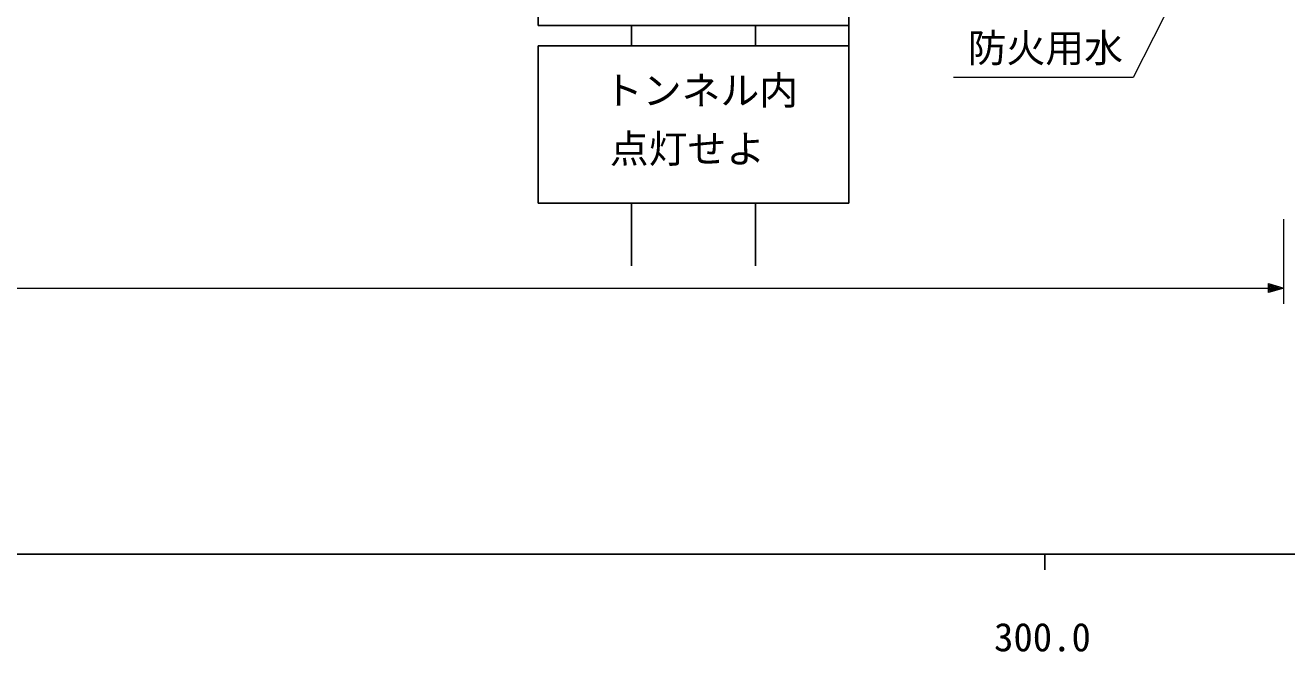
# Model space of a CAD drawing. Units: millimetres, scale not verified. Extents: x 40000 to 680000, y 20000 to 380000.
# Drawn here: x 302358 to 383572, y 198715 to 239074 of the extents above; entities that cross this region are included whole.
import ezdxf
from ezdxf.enums import TextEntityAlignment as Align

# ---------------------------------------------------------------- set-up
doc = ezdxf.new("R2010")
doc.units = ezdxf.units.MM
doc.header["$LTSCALE"] = 1000
for name, color, linetype, lineweight in [('M-STR-HTXT', 7, 'Continuous', 13), ('M-STR-STRC', 7, 'Continuous', 25), ('M-TTL-BAND', 7, 'Continuous', 25)]:
    doc.layers.add(name, color=color, linetype=linetype, lineweight=lineweight)
doc.styles.add('ＭＳ ゴシック', font='')
doc.styles.get('ＭＳ ゴシック').set_extended_font_data('MS Gothic')

msp = doc.modelspace()

# ---------------------------------------------------------------- linework, layer by layer
at = {"layer": 'M-STR-HTXT'}
for p, q in [((389492, 267001), (373692, 235713)), ((373692, 235713), (362115, 235713)), ((383392, 221133), (383392, 226582)), ((65021, 222146), (383392, 222146)), ((382391, 221862), (382391, 222429)), ((382391, 222429), (383392, 222146)), ((383392, 222146), (382391, 221862)), ((382431, 221943), (382431, 222348)), ((382431, 222348), (383112, 222146)), ((383112, 222146), (382431, 221943)), ((382471, 222024), (382471, 222267)), ((382471, 222267), (382951, 222146)), ((382951, 222146), (382471, 222024)), ((382511, 222105), (382511, 222186)), ((382511, 222186), (382711, 222146)), ((382711, 222146), (382511, 222105))]:
    msp.add_line(p, q, dxfattribs=at)
at = {"layer": 'M-STR-STRC'}
for p, q in [((335376, 239062), (335376, 249189)), ((355383, 249189), (355383, 237750)), ((355383, 239062), (335376, 239062)), ((341378, 239062), (341378, 237750)), ((349381, 239062), (349381, 237750)), ((335376, 237750), (355383, 237750)), ((335376, 227622), (335376, 237750)), ((355383, 237750), (355383, 227622)), ((355383, 227622), (335376, 227622)), ((341378, 227622), (341378, 223571)), ((349381, 227622), (349381, 223571))]:
    msp.add_line(p, q, dxfattribs=at)
at = {"layer": 'M-TTL-BAND'}
for p, q in [((40000, 205000), (579000, 205000)), ((368000, 205000), (368000, 204000))]:
    msp.add_line(p, q, dxfattribs=at)

# ---------------------------------------------------------------- texts
at = {"layer": 'M-STR-HTXT', "style": 'ＭＳ ゴシック'}
msp.add_text('防火用水', height=1833, dxfattribs=at).set_placement((363030, 236146), align=Align.BOTTOM_LEFT)
at = {"layer": 'M-STR-STRC', "style": 'ＭＳ ゴシック'}
for s, p in [('トンネル内', (339613, 233410)), ('点灯せよ', (339988, 229651))]:
    msp.add_text(s, height=1833, dxfattribs=at).set_placement(p, align=Align.BOTTOM_LEFT)
at = {"layer": 'M-TTL-BAND', "style": 'ＭＳ ゴシック'}
msp.add_text('300.0', height=1833, dxfattribs=at).set_placement((367844, 198195), align=Align.BOTTOM_CENTER)

doc.saveas('drawing.dxf')
